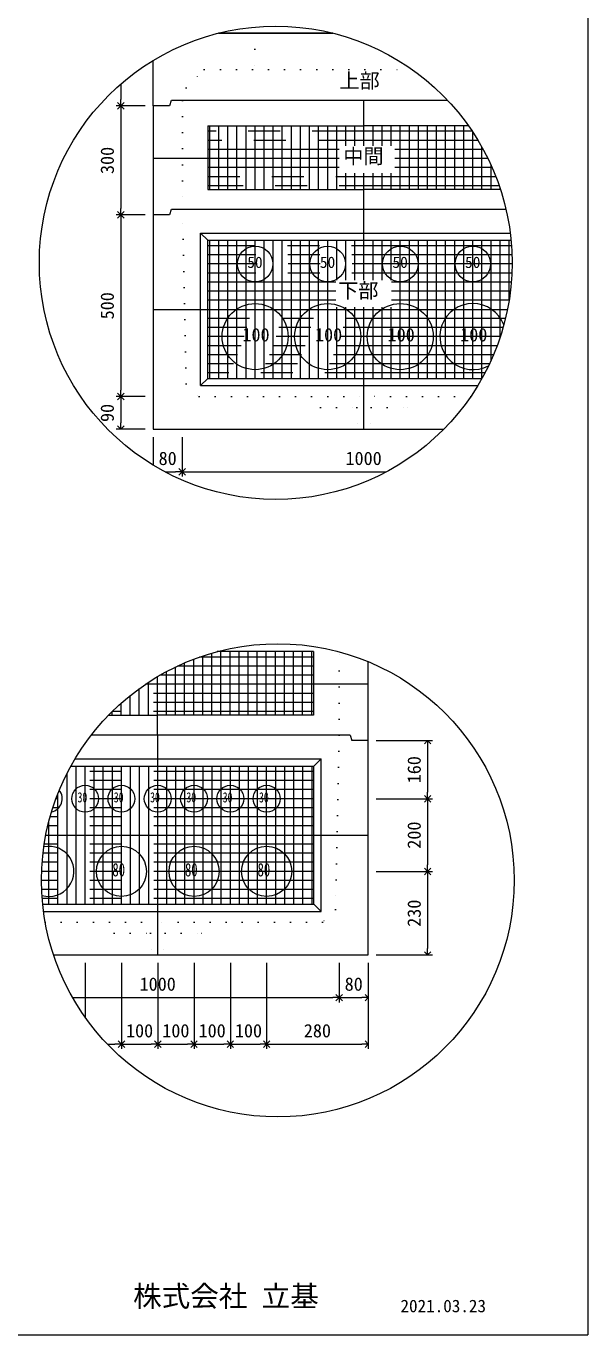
# Model space of a CAD drawing. Units: millimetres, scale not verified. Extents: x -4890 to 18489, y -2312 to 2311.
# Drawn here: x -2945 to -1830, y -1964 to 630 of the extents above; entities that cross this region are included whole.
import ezdxf
from ezdxf.enums import TextEntityAlignment as Align

# ---------------------------------------------------------------- set-up
doc = ezdxf.new("R2010")
doc.units = ezdxf.units.MM
doc.header["$LTSCALE"] = 10
for name, pattern in [('DASHED1', [1.8, 1.2, -0.6]), ('USER2', [50.8, 31.75, -6.35, 6.35, -6.35]), ('USER5', [3.185, 0.01, -3.175])]:
    doc.linetypes.add(name, pattern=pattern)
for name, color, linetype, lineweight in [('0-2_waku', 7, 'Continuous', 18), ('0-3_gaikei', 7, 'Continuous', 18), ('0-4_kakure', 7, 'DASHED1', 5), ('0-5_sunpou', 7, 'Continuous', 5), ('0-7_hole', 7, 'Continuous', 18), ('0-8_uchigawa', 6, 'Continuous', 18), ('0-D_文字１', 7, 'Continuous', 18), ('0-E_コア部分\u3000寸法補助線3', 150, 'USER2', 18), ('0-F_コア部分\u3000寸法補助線2', 150, 'USER2', 18), ('1-0_コア部分\u3000中心補助線', 1, 'Continuous', 18), ('1-1_コア部分\u3000寸法補助線', 7, 'USER2', 5), ('1-2_uchigawa2', 6, 'USER2', 18)]:
    doc.layers.add(name, color=color, linetype=linetype, lineweight=lineweight)
doc.styles.add('ＭＳ ゴシック', font='')
doc.styles.get('ＭＳ ゴシック').set_extended_font_data('MS Gothic')

# ---------------------------------------------------------------- blocks, each defined once
blk = doc.blocks.new('_Open90')
at = {"layer": '0-5_sunpou'}
blk.add_line((0, 0), (-1, 0), dxfattribs=at)
blk.add_lwpolyline([(-0.5, 0.5), (0, 0), (-0.5, -0.5)], dxfattribs=at)

msp = doc.modelspace()

# ---------------------------------------------------------------- linework, layer by layer
at = {"layer": '0-2_waku'}
for p in [(-1830.32, 2311.46), (-4890.32, -1963.54), (-4890.32, -1963.54), (-4890.32, -1963.54), (-4890.32, -1963.54)]:
    msp.add_line(p, (-1830.32, -1963.54), dxfattribs=at)
at = {"layer": '0-3_gaikei'}
for p, q in [((-2563.06, 615.82), (-2509.02, 615.82)), ((-2563.06, 615.82), (-2509.02, 615.82)), ((-2563.06, 615.82), (-2509.02, 615.82)), ((-2335.96, 615.82), (-2563.06, 615.82)), ((-2563.02, 615.82), (-2335.96, 615.82)), ((-2563.02, 615.82), (-2335.96, 615.82)), ((-2692.62, 471.82), (-2692.62, 561.83)), ((-2692.62, 471.82), (-2692.62, -168.98)), ((-2660.22, 471.82), (-2692.62, 471.82)), ((-2660.22, 471.82), (-2692.62, 471.82)), ((-2656.62, 482.62), (-2660.22, 471.82)), ((-2274.4, 482.62), (-2656, 482.62)), ((-2108.42, 482.62), (-2275.02, 482.62)), ((-2656.62, 266.62), (-2660.22, 255.82)), ((-2274.4, 266.62), (-2656, 266.62)), ((-1992.71, 266.62), (-2275.02, 266.62)), ((-2660.22, 255.82), (-2692.62, 255.82)), ((-2660.22, 255.82), (-2692.62, 255.82)), ((-2692.62, -168.98), (-2116.31, -168.98)), ((-2692.62, -168.98), (-2116.31, -168.98)), ((-2692.62, -168.98), (-2116.31, -168.98)), ((-2265.91, -987.57), (-2265.91, -629.61)), ((-2301.91, -775.17), (-2298.31, -785.97)), ((-2265.91, -785.97), (-2298.31, -785.97))]:
    msp.add_line(p, q, dxfattribs=at)
for points in [[(-2301.91, -775.17), (-2683.51, -775.17), (-2815.58, -775.17)], [(-2890.23, -1210.77), (-2265.91, -1210.77), (-2265.91, -785.97)], [(-2881.08, -1210.77), (-2265.91, -1210.77), (-2265.91, -785.97)]]:
    msp.add_lwpolyline(points, dxfattribs=at)
at = {"layer": '0-4_kakure', "linetype": 'USER5', "lineweight": 18}
for p, q in [((-2491.02, 615.82), (-2491.02, 627.94)), ((-2491.02, 615.82), (-2491.02, 543.82)), ((-2627.2, 507.82), (-2591.2, 543.82)), ((-2591.2, 543.82), (-2178.92, 543.82)), ((-2627.2, 507.82), (-2634.4, 482.62)), ((-2634.4, 482.62), (-2634.4, 266.62)), ((-2626.97, -78.98), (-2634.4, 266.62)), ((-2626.97, -78.98), (-2601.22, -104.18)), ((-2601.22, -104.18), (-2274.4, -104.18)), ((-2360.8, -125.78), (-2382.4, -104.18)), ((-2360.8, -125.78), (-2288.8, -125.78)), ((-2288.8, -125.78), (-2285.92, -168.98)), ((-2062.76, -104.18), (-2274.4, -104.18)), ((-2260, -125.78), (-2262.88, -168.98)), ((-2260, -125.78), (-2188, -125.78)), ((-2188, -125.78), (-2166.4, -104.18)), ((-2323.51, -775.17), (-2323.51, -610.03)), ((-2323.51, -775.17), (-2330.94, -1120.77)), ((-2330.94, -1120.77), (-2356.69, -1145.97)), ((-2906.75, -1145.97), (-2683.51, -1145.97)), ((-2769.91, -1167.57), (-2791.51, -1145.97)), ((-2356.69, -1145.97), (-2683.51, -1145.97)), ((-2597.11, -1167.57), (-2575.51, -1145.97)), ((-2769.91, -1167.57), (-2697.91, -1167.57)), ((-2697.91, -1167.57), (-2695.03, -1210.77)), ((-2669.11, -1167.57), (-2671.99, -1210.77)), ((-2669.11, -1167.57), (-2597.11, -1167.57))]:
    msp.add_line(p, q, dxfattribs=at)
at = {"layer": '0-5_sunpou', "color": 150, "lineweight": 18}
for p, q in [((-2756.92, 514.94), (-2756.92, 484.78)), ((-2708.46, 471.82), (-2766.28, 471.82)), ((-2724.3, 471.82), (-2766.28, 471.82)), ((-2756.92, 458.86), (-2756.92, 268.78)), ((-2708.46, 255.82), (-2766.28, 255.82)), ((-2708.46, 255.82), (-2766.28, 255.82)), ((-2756.92, 242.86), (-2756.92, -91.22)), ((-2708.46, -104.18), (-2766.28, -104.18)), ((-2724.3, -104.18), (-2766.28, -104.18)), ((-2756.92, -117.14), (-2756.92, -156.02)), ((-2708.46, -168.98), (-2766.28, -168.98)), ((-2692.62, -184.82), (-2692.62, -240.03)), ((-2635.02, -184.82), (-2635.02, -262.88)), ((-2635.02, -184.82), (-2635.02, -262.88)), ((-2668.83, -253.52), (-2647.98, -253.52)), ((-2622.06, -253.52), (-2230.19, -253.52)), ((-2250.07, -785.97), (-2138.76, -785.97)), ((-2148.12, -798.93), (-2148.12, -888.21)), ((-2250.07, -901.17), (-2138.76, -901.17)), ((-2250.07, -901.17), (-2138.76, -901.17)), ((-2148.12, -914.13), (-2148.12, -1032.21)), ((-2250.07, -1045.17), (-2138.76, -1045.17)), ((-2250.07, -1045.17), (-2138.76, -1045.17)), ((-2148.12, -1058.13), (-2148.12, -1197.81)), ((-2250.07, -1210.77), (-2138.76, -1210.77)), ((-2827.51, -1226.61), (-2827.51, -1334.41)), ((-2755.51, -1226.61), (-2755.51, -1397.07)), ((-2755.51, -1226.61), (-2755.51, -1397.07)), ((-2683.51, -1226.61), (-2683.51, -1397.07)), ((-2683.51, -1226.61), (-2683.51, -1397.07)), ((-2611.51, -1226.61), (-2611.51, -1397.07)), ((-2611.51, -1226.61), (-2611.51, -1397.07)), ((-2539.51, -1226.61), (-2539.51, -1397.07)), ((-2539.51, -1226.61), (-2539.51, -1397.07)), ((-2467.51, -1226.61), (-2467.51, -1397.07)), ((-2467.51, -1226.61), (-2467.51, -1397.07)), ((-2323.51, -1226.61), (-2323.51, -1304.67)), ((-2323.51, -1226.61), (-2323.51, -1304.67)), ((-2265.91, -1226.61), (-2265.91, -1304.67)), ((-2265.91, -1226.61), (-2265.91, -1397.07)), ((-2852.48, -1295.31), (-2336.47, -1295.31)), ((-2310.55, -1295.31), (-2278.87, -1295.31)), ((-2783.38, -1387.71), (-2768.47, -1387.71)), ((-2742.55, -1387.71), (-2696.47, -1387.71)), ((-2670.55, -1387.71), (-2624.47, -1387.71)), ((-2598.55, -1387.71), (-2552.47, -1387.71)), ((-2526.55, -1387.71), (-2480.47, -1387.71)), ((-2454.55, -1387.71), (-2278.87, -1387.71))]:
    msp.add_line(p, q, dxfattribs=at)
for centre in [(-2449.51, 160.9), (-2445.3, -1062.82)]:
    msp.add_circle(centre, 468.88, dxfattribs=at)
at = {"layer": '0-7_hole'}
for centre, radius in [((-2490.4, 158.62), 35.28), ((-2346.4, 158.62), 35.28), ((-2202.4, 158.62), 35.28), ((-2058.4, 158.62), 35.28), ((-2490.4, 14.62), 65.52), ((-2346.4, 14.62), 65.52), ((-2202.4, 14.62), 65.52), ((-2827.51, -901.17), 26.64), ((-2755.51, -901.17), 26.64), ((-2683.51, -901.17), 26.64), ((-2611.51, -901.17), 26.64), ((-2539.51, -901.17), 26.64), ((-2467.51, -901.17), 26.64), ((-2755.51, -1045.17), 49.68), ((-2611.51, -1045.17), 49.68), ((-2467.51, -1045.17), 49.68)]:
    msp.add_circle(centre, radius, dxfattribs=at)
for centre, radius, start, end in [((-2058.4, 14.62), 65.52, 20.66629, 298.32089), ((-2899.51, -901.17), 26.64, 281.59033, 39.2294), ((-2899.51, -1045.17), 49.68, 253.99064, 101.55918)]:
    msp.add_arc(centre, radius, start, end, dxfattribs=at)
at = {"layer": '0-8_uchigawa'}
for p, q in [((-2598.4, 219.82), (-2584, 205.42)), ((-2598.4, -82.58), (-2598.4, 219.82)), ((-2584, 205.42), (-2274.4, 205.42)), ((-2584, -68.18), (-2584, 205.42)), ((-2274.4, 205.42), (-1982.75, 205.42)), ((-2598.4, -82.58), (-2584, -68.18)), ((-2584, -68.18), (-2040.4, -68.18)), ((-2598.4, -82.58), (-2048.81, -82.58)), ((-2359.51, -1124.37), (-2359.51, -821.97)), ((-2373.91, -1109.97), (-2373.91, -836.37)), ((-2911.8, -1109.97), (-2373.91, -1109.97)), ((-2359.51, -1124.37), (-2373.91, -1109.97)), ((-2910.12, -1124.37), (-2359.51, -1124.37))]:
    msp.add_line(p, q, dxfattribs=at)
for points in [[(-2598.4, 219.82), (-2274.4, 219.82), (-1984.35, 219.82)], [(-2855.87, -836.37), (-2683.51, -836.37), (-2373.91, -836.37), (-2359.51, -821.97)], [(-2847.59, -821.97), (-2683.51, -821.97), (-2359.51, -821.97)]]:
    msp.add_lwpolyline(points, dxfattribs=at)
at = {"layer": '0-E_コア部分\u3000寸法補助線3'}
for p, q in [((-2580.4, 306.22), (-2580.4, 432.22)), ((-2544.4, 306.22), (-2544.4, 432.22)), ((-2508.4, 306.22), (-2508.4, 432.22)), ((-2472.4, 306.22), (-2472.4, 432.22)), ((-2436.4, 306.22), (-2436.4, 432.22)), ((-2400.4, 306.22), (-2400.4, 432.22)), ((-2364.4, 306.22), (-2364.4, 432.22)), ((-2328.4, 306.22), (-2328.4, 432.22)), ((-2292.4, 392.45), (-2292.4, 432.22)), ((-2256.4, 392.45), (-2256.4, 432.22)), ((-2220.4, 392.45), (-2220.4, 432.22)), ((-2184.4, 306.22), (-2184.4, 432.22)), ((-2148.4, 306.22), (-2148.4, 432.22)), ((-2112.4, 306.22), (-2112.4, 432.22)), ((-2076.4, 306.22), (-2076.4, 432.22)), ((-2040.4, 306.22), (-2040.4, 389.97)), ((-2323.4, 385.42), (-2584, 385.42)), ((-2037.88, 385.42), (-2213.24, 385.42)), ((-2323.4, 349.42), (-2584, 349.42)), ((-2292.4, 306.22), (-2292.4, 338.54)), ((-2256.4, 306.22), (-2256.4, 338.54)), ((-2220.4, 306.22), (-2220.4, 338.54)), ((-2020.2, 349.42), (-2213.24, 349.42)), ((-2004.4, 306.22), (-2004.4, 308.29)), ((-1981.85, 194.62), (-2584, 194.62)), ((-2580.4, -68.18), (-2580.4, 205.42)), ((-2544.4, -68.18), (-2544.4, 205.42)), ((-2508.4, -68.18), (-2508.4, 205.42)), ((-2472.4, -68.18), (-2472.4, 205.42)), ((-2436.4, -68.18), (-2436.4, 205.42)), ((-2400.4, -68.18), (-2400.4, 205.42)), ((-2364.4, -68.18), (-2364.4, 205.42)), ((-2328.4, 126.65), (-2328.4, 205.42)), ((-2292.4, 126.65), (-2292.4, 205.42)), ((-2256.4, 126.65), (-2256.4, 205.42)), ((-2220.4, 126.65), (-2220.4, 205.42)), ((-2184.4, -68.18), (-2184.4, 205.42)), ((-2148.4, -68.18), (-2148.4, 205.42)), ((-2112.4, -68.18), (-2112.4, 205.42)), ((-2076.4, -68.18), (-2076.4, 205.42)), ((-2040.4, -68.18), (-2040.4, 205.42)), ((-2004.4, 13.51), (-2004.4, 205.42)), ((-1980.64, 158.62), (-2584, 158.62)), ((-2330.02, 122.62), (-2584, 122.62)), ((-1982.2, 122.62), (-2219.86, 122.62)), ((-2330.02, 86.62), (-2584, 86.62)), ((-1986.56, 86.62), (-2219.86, 86.62)), ((-2328.4, -68.18), (-2328.4, 72.74)), ((-2292.4, -68.18), (-2292.4, 72.74)), ((-2256.4, -68.18), (-2256.4, 72.74)), ((-2220.4, -68.18), (-2220.4, 72.74)), ((-1993.79, 50.62), (-2584, 50.62)), ((-2004.04, 14.62), (-2584, 14.62)), ((-2017.52, -21.38), (-2584, -21.38)), ((-2034.54, -57.38), (-2584, -57.38)), ((-2594.13, -735.57), (-2594.13, -618.18)), ((-2558.13, -735.57), (-2558.13, -609.57)), ((-2522.13, -735.57), (-2522.13, -609.57)), ((-2486.13, -735.57), (-2486.13, -609.57)), ((-2450.13, -735.57), (-2450.13, -609.57)), ((-2414.13, -735.57), (-2414.13, -609.57)), ((-2378.13, -735.57), (-2378.13, -609.57)), ((-2630.13, -735.57), (-2630.13, -631.9)), ((-2702.13, -735.57), (-2702.13, -670.53)), ((-2374.53, -656.37), (-2679.07, -656.37)), ((-2666.13, -735.57), (-2666.13, -649.19)), ((-2738.13, -735.57), (-2738.13, -696.62)), ((-2374.53, -692.37), (-2732.73, -692.37)), ((-2774.13, -735.57), (-2774.13, -728.57)), ((-2373.91, -847.17), (-2861.65, -847.17)), ((-2845.51, -1109.97), (-2845.51, -836.37)), ((-2809.51, -1109.97), (-2809.51, -836.37)), ((-2773.51, -1109.97), (-2773.51, -836.37)), ((-2737.51, -1109.97), (-2737.51, -836.37)), ((-2701.51, -1109.97), (-2701.51, -836.37)), ((-2665.51, -1109.97), (-2665.51, -836.37)), ((-2629.51, -1109.97), (-2629.51, -836.37)), ((-2593.51, -1109.97), (-2593.51, -836.37)), ((-2557.51, -1109.97), (-2557.51, -836.37)), ((-2521.51, -1109.97), (-2521.51, -836.37)), ((-2485.51, -1109.97), (-2485.51, -836.37)), ((-2449.51, -1109.97), (-2449.51, -836.37)), ((-2413.51, -1109.97), (-2413.51, -836.37)), ((-2377.51, -1109.97), (-2377.51, -836.37)), ((-2881.51, -1109.97), (-2881.51, -890.86)), ((-2373.91, -883.17), (-2878.4, -883.17)), ((-2373.91, -919.17), (-2891.63, -919.17)), ((-2373.91, -955.17), (-2901.66, -955.17)), ((-2373.91, -991.17), (-2908.67, -991.17)), ((-2373.91, -1027.17), (-2912.82, -1027.17)), ((-2373.91, -1063.17), (-2914.18, -1063.17)), ((-2373.91, -1099.17), (-2912.77, -1099.17))]:
    msp.add_line(p, q, dxfattribs=at)
at = {"layer": '0-F_コア部分\u3000寸法補助線2'}
for p, q in [((-2562.4, 306.22), (-2562.4, 432.22)), ((-2526.4, 306.22), (-2526.4, 432.22)), ((-2490.4, 306.22), (-2490.4, 432.22)), ((-2454.4, 306.22), (-2454.4, 432.22)), ((-2382.4, 306.22), (-2382.4, 432.22)), ((-2310.4, 392.45), (-2310.4, 432.22)), ((-2238.4, 392.45), (-2238.4, 432.22)), ((-2166.4, 306.22), (-2166.4, 432.22)), ((-2094.4, 306.22), (-2094.4, 432.22)), ((-2048.23, 403.42), (-2584, 403.42)), ((-2310.4, 306.22), (-2310.4, 338.54)), ((-2238.4, 306.22), (-2238.4, 338.54)), ((-2022.4, 306.22), (-2022.4, 354.35)), ((-2012.74, 331.42), (-2584, 331.42)), ((-2526.4, -68.18), (-2526.4, 205.42)), ((-2490.4, -68.18), (-2490.4, 205.42)), ((-2454.4, -68.18), (-2454.4, 205.42)), ((-2382.4, -68.18), (-2382.4, 205.42)), ((-2310.4, 126.65), (-2310.4, 205.42)), ((-2238.4, 126.65), (-2238.4, 205.42)), ((-2166.4, -68.18), (-2166.4, 205.42)), ((-2094.4, -68.18), (-2094.4, 205.42)), ((-2022.4, -32.55), (-2022.4, 205.42)), ((-1980.9, 176.62), (-2584, 176.62)), ((-2330.02, 104.62), (-2584, 104.62)), ((-1984.02, 104.62), (-2219.86, 104.62)), ((-2310.4, -68.18), (-2310.4, 72.74)), ((-2238.4, -68.18), (-2238.4, 72.74)), ((-1998.52, 32.62), (-2584, 32.62)), ((-2025.56, -39.38), (-2584, -39.38)), ((-2576.13, -735.57), (-2576.13, -612.56)), ((-2504.13, -735.57), (-2504.13, -609.57)), ((-2432.13, -735.57), (-2432.13, -609.57)), ((-2648.13, -735.57), (-2648.13, -640.08)), ((-2374.53, -638.37), (-2644.53, -638.37)), ((-2720.13, -735.57), (-2720.13, -682.92)), ((-2374.53, -710.37), (-2754.54, -710.37)), ((-2863.51, -1109.97), (-2863.51, -850.81)), ((-2791.51, -1109.97), (-2791.51, -836.37)), ((-2719.51, -1109.97), (-2719.51, -836.37)), ((-2647.51, -1109.97), (-2647.51, -836.37)), ((-2575.51, -1109.97), (-2575.51, -836.37)), ((-2503.51, -1109.97), (-2503.51, -836.37)), ((-2431.51, -1109.97), (-2431.51, -836.37)), ((-2373.91, -865.17), (-2870.49, -865.17)), ((-2899.51, -1109.97), (-2899.51, -946.45)), ((-2373.91, -937.17), (-2897.03, -937.17)), ((-2373.91, -1009.17), (-2911.1, -1009.17)), ((-2373.91, -1081.17), (-2913.82, -1081.17))]:
    msp.add_line(p, q, dxfattribs=at)
at = {"layer": '1-0_コア部分\u3000中心補助線'}
for p, q in [((-2274.4, 392.45), (-2274.4, 482.62)), ((-2323.4, 367.42), (-2692.62, 367.42)), ((-2028.57, 367.42), (-2213.24, 367.42)), ((-2274.4, 266.62), (-2274.4, 338.54)), ((-2274.4, 126.65), (-2274.4, 266.62)), ((-2692, 68.62), (-1989.8, 68.62)), ((-2274.4, -168.98), (-2274.4, 72.74)), ((-2684.13, -775.17), (-2684.13, -659.32)), ((-2267.14, -674.37), (-2707.89, -674.37)), ((-2683.51, -1210.77), (-2683.51, -775.17)), ((-2905.53, -973.17), (-2265.91, -973.17))]:
    msp.add_line(p, q, dxfattribs=at)
at = {"layer": '1-1_コア部分\u3000寸法補助線'}
for p, q in [((-2059.67, 421.42), (-2584, 421.42)), ((-2562.4, 306.22), (-2562.4, 432.22)), ((-2490.4, 306.22), (-2490.4, 432.22)), ((-2418.4, 306.22), (-2418.4, 432.22)), ((-2346.4, 306.22), (-2346.4, 432.22)), ((-2202.4, 306.22), (-2202.4, 432.22)), ((-2130.4, 306.22), (-2130.4, 432.22)), ((-2058.4, 306.22), (-2058.4, 419.51)), ((-2006.13, 313.42), (-2584, 313.42)), ((-2562.4, -68.18), (-2562.4, 205.42)), ((-2490.4, -68.18), (-2490.4, 205.42)), ((-2418.4, -68.18), (-2418.4, 205.42)), ((-2346.4, -68.18), (-2346.4, 205.42)), ((-2202.4, -68.18), (-2202.4, 205.42)), ((-2130.4, -68.18), (-2130.4, 205.42)), ((-2058.4, -68.18), (-2058.4, 205.42)), ((-1986.4, 87.59), (-1986.4, 205.42)), ((-1981.07, 140.62), (-2584, 140.62)), ((-2010.36, -3.38), (-2584, -3.38)), ((-2374.53, -620.37), (-2600.5, -620.37)), ((-2540.13, -735.57), (-2540.13, -609.57)), ((-2468.13, -735.57), (-2468.13, -609.57)), ((-2396.13, -735.57), (-2396.13, -609.57)), ((-2612.13, -735.57), (-2612.13, -624.62)), ((-2756.13, -735.57), (-2756.13, -711.77)), ((-2374.53, -728.37), (-2773.92, -728.37)), ((-2827.51, -1109.97), (-2827.51, -836.37)), ((-2755.51, -1109.97), (-2755.51, -836.37)), ((-2611.51, -1109.97), (-2611.51, -836.37)), ((-2539.51, -1109.97), (-2539.51, -836.37)), ((-2467.51, -1109.97), (-2467.51, -836.37)), ((-2395.51, -1109.97), (-2395.51, -836.37)), ((-2373.91, -901.17), (-2885.43, -901.17)), ((-2899.51, -1109.97), (-2899.51, -946.45)), ((-2373.91, -1045.17), (-2913.85, -1045.17))]:
    msp.add_line(p, q, dxfattribs=at)
at = {"layer": '1-2_uchigawa2'}
for p, q in [((-2584, 432.22), (-2274.4, 432.22)), ((-2584, 432.22), (-2584, 306.22)), ((-2067.11, 432.22), (-2274.4, 432.22)), ((-2584, 306.22), (-2274.4, 306.22)), ((-2003.72, 306.22), (-2274.4, 306.22)), ((-2374.53, -609.57), (-2565.35, -609.57)), ((-2374.53, -609.57), (-2374.53, -735.57)), ((-2781.09, -735.57), (-2684.13, -735.57)), ((-2374.53, -735.57), (-2684.13, -735.57))]:
    msp.add_line(p, q, dxfattribs=at)

# ---------------------------------------------------------------- block references
at = {"layer": '0-5_sunpou', "xscale": 12.96, "yscale": 12.96}
for p, rotation in [((-2756.92, 471.82), 270), ((-2756.92, 471.82), 90), ((-2756.92, 255.82), 270), ((-2756.92, 255.82), 90), ((-2756.92, -104.18), 270), ((-2756.92, -104.18), 90), ((-2756.92, -168.98), 270), ((-2635.02, -253.52), 180), ((-2148.12, -785.97), 90), ((-2148.12, -901.17), 270), ((-2148.12, -901.17), 90), ((-2148.12, -1045.17), 270), ((-2148.12, -1045.17), 90), ((-2148.12, -1210.77), 270), ((-2323.51, -1295.31), 180), ((-2755.51, -1387.71), 180), ((-2683.51, -1387.71), 180), ((-2611.51, -1387.71), 180), ((-2539.51, -1387.71), 180), ((-2467.51, -1387.71), 180)]:
    msp.add_blockref('_Open90', p, dxfattribs=dict(at, rotation=rotation))
for p in [(-2635.02, -253.52), (-2323.51, -1295.31), (-2265.91, -1295.31), (-2755.51, -1387.71), (-2683.51, -1387.71), (-2611.51, -1387.71), (-2539.51, -1387.71), (-2467.51, -1387.71), (-2265.91, -1387.71)]:
    msp.add_blockref('_Open90', p, dxfattribs=at)

# ---------------------------------------------------------------- texts
at = {"layer": '0-5_sunpou', "style": 'ＭＳ ゴシック'}
for s, p in [('300', (-2762.68, 336.82)), ('500', (-2762.68, 48.82)), ('90', (-2762.68, -154.58)), ('160', (-2153.88, -870.57)), ('200', (-2153.88, -1000.17)), ('230', (-2153.88, -1154.97))]:
    msp.add_text(s, height=26.39, rotation=90, dxfattribs=at).set_placement(p, align=Align.BOTTOM_LEFT)
for s, p in [('80', (-2681.82, -247.76)), ('1000', (-2311.02, -247.76)), ('1000', (-2719.51, -1289.55)), ('80', (-2312.71, -1289.55)), ('100', (-2746.51, -1381.95)), ('100', (-2674.51, -1381.95)), ('100', (-2602.51, -1381.95)), ('100', (-2530.51, -1381.95)), ('280', (-2393.71, -1381.95))]:
    msp.add_text(s, height=26.39, dxfattribs=at).set_placement(p, align=Align.BOTTOM_LEFT)
at = {"layer": '0-D_文字１', "style": 'ＭＳ ゴシック'}
for s, height, p in [('上部', 29.33, (-2323.21, 498.19)), ('中間', 29.33, (-2315.48, 348.71)), ('50', 22.43, (-2505.95, 143.97)), ('50', 22.43, (-2361.95, 143.97)), ('50', 22.43, (-2217.95, 143.97)), ('50', 22.43, (-2073.95, 143.97)), ('下部', 29.33, (-2325.71, 82.46)), ('100', 26.39, (-2515.56, -2.79)), ('100', 26.39, (-2371.56, -2.79)), ('100', 26.39, (-2227.56, -2.79)), ('100', 26.39, (-2083.56, -2.79)), ('株式会社 立基', 41.57, (-2732.54, -1920.06)), ('2021.03.23', 24.94, (-2202.03, -1926.27))]:
    msp.add_text(s, height=height, dxfattribs=at).set_placement(p, align=Align.BOTTOM_LEFT)
at = {"layer": '0-D_文字１', "style": 'ＭＳ ゴシック', "width": 0.7}
for s, height, p in [('30', 20.19, (-2842.63, -914.51)), ('30', 20.19, (-2770.63, -914.51)), ('30', 20.19, (-2698.63, -914.51)), ('30', 20.19, (-2626.63, -914.51)), ('30', 20.19, (-2554.63, -914.51)), ('30', 20.19, (-2482.63, -914.51)), ('80', 26.39, (-2773.56, -1062.94)), ('80', 26.39, (-2629.56, -1062.94)), ('80', 26.39, (-2485.56, -1062.94))]:
    msp.add_text(s, height=height, dxfattribs=at).set_placement(p, align=Align.BOTTOM_LEFT)

doc.saveas('drawing.dxf')
